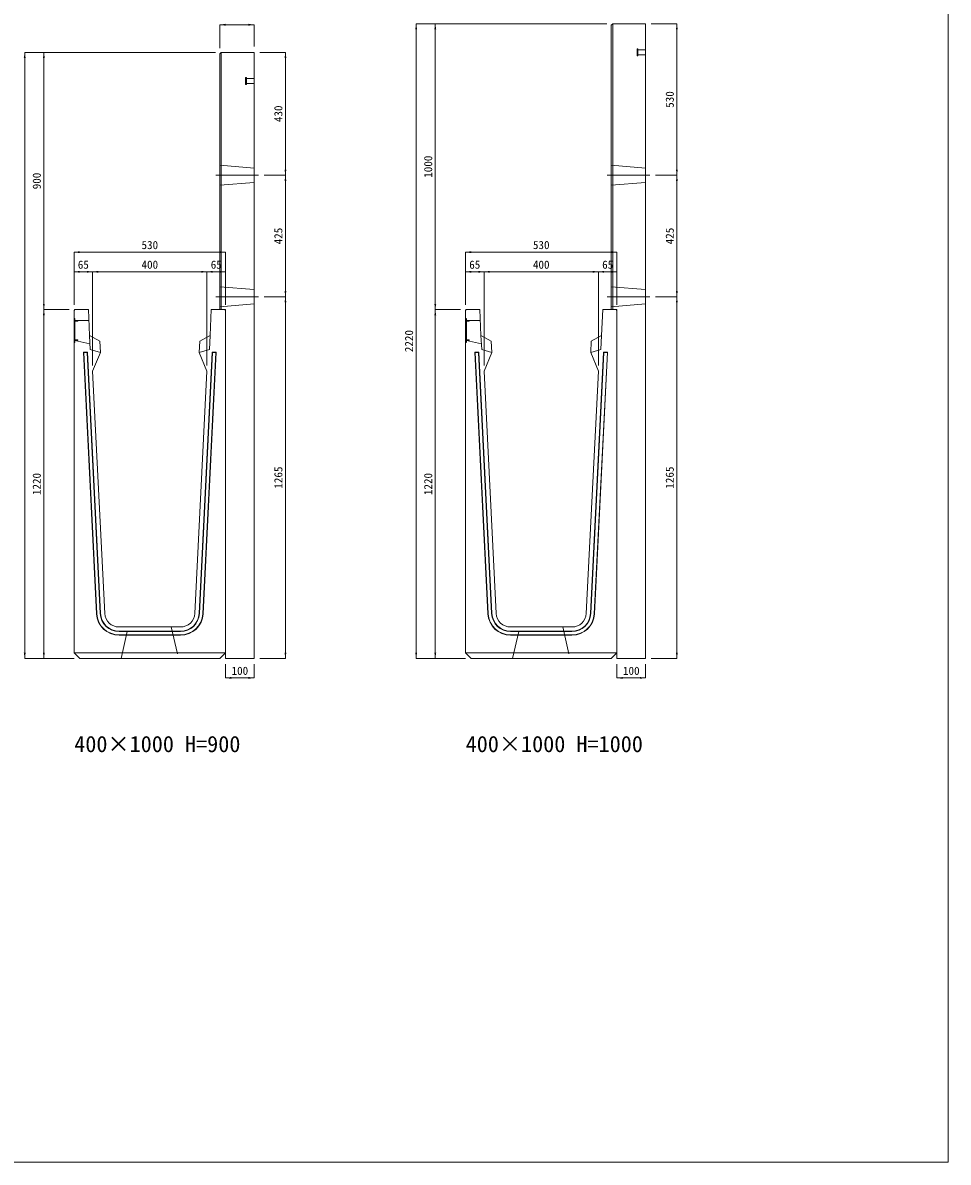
# Model space of a CAD drawing. Units: millimetres at full size. Extents: x -7442 to 51876, y 9625 to 40052.
# Drawn here: x 30308 to 33544, y 12454 to 16439 of the extents above; entities that cross this region are included whole.
import ezdxf
from ezdxf.enums import TextEntityAlignment as Align

# ---------------------------------------------------------------- set-up
doc = ezdxf.new("R2010")
doc.units = ezdxf.units.MM
doc.header["$LTSCALE"] = 16
for name, pattern in [('DASHED', [7.5, 6, -1.5]), ('USER1', [13.5, 7.5, -6]), ('USER2', [285.75, 190.5, -31.75, 31.75, -31.75])]:
    doc.linetypes.add(name, pattern=pattern)
doc.layers.add('0_2', color=7, linetype='Continuous')
for name, color, linetype, lineweight in [('HOLE', 7, 'DASHED', 9), ('KIJUN', 5, 'Continuous', 9), ('WWAY', 5, 'Continuous', 9), ('寸法線', 7, 'Continuous', 9), ('本体', 2, 'Continuous', 13), ('補助線', 8, 'Continuous', 9), ('ｲﾝｻｰﾄ', 3, 'USER1', 9)]:
    doc.layers.add(name, color=color, linetype=linetype, lineweight=lineweight)
doc.styles.add('ＭＳ ゴシック', font='')
doc.styles.get('ＭＳ ゴシック').set_extended_font_data('MS Gothic')

# ---------------------------------------------------------------- blocks, each defined once
blk = doc.blocks.new('filled_arrow')
at = {"color": 0, "linetype": 'Continuous', "lineweight": -2}
blk.add_solid([(7.5, 1.25), (0, 0), (7.5, -1.25)], dxfattribs=at)

msp = doc.modelspace()

# ---------------------------------------------------------------- linework, layer by layer
at = {"layer": 'HOLE'}
for points in [[(30676.94, 14325.92), (30826.94, 14325.92), (30851.94, 14215.92), (30651.94, 14215.92)], [(32045.99, 14325.92), (32195.99, 14325.92), (32220.99, 14215.92), (32020.99, 14215.92)]]:
    msp.add_lwpolyline(points, close=True, dxfattribs=at)
at = {"layer": 'KIJUN'}
for p, q in [((30519.58, 15286.92), (30565.59, 14371.95)), ((30519.58, 15286.92), (30520.64, 15285.92)), ((30532.65, 15285.92), (30533.6, 15286.92)), ((30983.24, 15285.92), (30937.29, 14372)), ((30971.23, 15285.92), (30970.28, 15286.92)), ((30984.29, 15286.92), (30983.24, 15285.92)), ((31888.64, 15286.92), (31934.64, 14371.95)), ((31888.64, 15286.92), (31889.69, 15285.92)), ((31901.7, 15285.92), (31902.65, 15286.92)), ((32352.3, 15285.92), (32306.34, 14372)), ((32340.28, 15285.92), (32339.33, 15286.92)), ((32353.35, 15286.92), (32352.3, 15285.92)), ((30859.39, 14310.92), (30644.49, 14310.92)), ((30644.49, 14309.92), (30859.39, 14309.92)), ((32228.44, 14310.92), (32013.54, 14310.92)), ((32013.54, 14309.92), (32228.44, 14309.92)), ((30859.39, 14297.92), (30644.49, 14297.92)), ((30644.49, 14296.92), (30859.39, 14296.92)), ((32228.44, 14297.92), (32013.54, 14297.92)), ((32013.54, 14296.92), (32228.44, 14296.92))]:
    msp.add_line(p, q, dxfattribs=at)
at = {"layer": 'KIJUN', "color": 7, "lineweight": 13}
for p, q in [((30644.49, 14325.92), (30859.39, 14325.92)), ((32013.54, 14325.92), (32228.44, 14325.92))]:
    msp.add_line(p, q, dxfattribs=at)
at = {"layer": 'KIJUN', "color": 7}
for p, q in [((30486.94, 14235.92), (31016.94, 14235.92)), ((31855.99, 14235.92), (32385.99, 14235.92))]:
    msp.add_line(p, q, dxfattribs=at)
at = {"layer": 'KIJUN', "color": 7, "lineweight": 13}
for points in [[(30966.94, 15435.92), (31013.94, 15435.92), (31016.94, 15432.92), (31016.94, 14235.92), (30996.94, 14215.92), (30506.94, 14215.92), (30486.94, 14235.92), (30486.94, 15432.92), (30489.94, 15435.92), (30536.94, 15435.92), (30540.94, 15345.92), (30576.94, 15325.92), (30578.94, 15285.92), (30551.94, 15220.92), (30594.55, 14373.41)], [(30909.33, 14373.41), (30951.94, 15220.92), (30924.94, 15285.92), (30926.94, 15325.92), (30962.94, 15345.92), (30966.94, 15435.92)], [(32335.99, 15435.92), (32382.99, 15435.92), (32385.99, 15432.92), (32385.99, 14235.92), (32365.99, 14215.92), (31875.99, 14215.92), (31855.99, 14235.92), (31855.99, 15432.92), (31858.99, 15435.92), (31905.99, 15435.92), (31909.99, 15345.92), (31945.99, 15325.92), (31947.99, 15285.92), (31920.99, 15220.92), (31963.6, 14373.41)], [(32278.38, 14373.41), (32320.99, 15220.92), (32293.99, 15285.92), (32295.99, 15325.92), (32331.99, 15345.92), (32335.99, 15435.92)]]:
    msp.add_lwpolyline(points, dxfattribs=at)
at = {"layer": 'KIJUN', "color": 7, "linetype": 'DASHED', "lineweight": 13}
for points in [[(30578.94, 15285.92), (30543.61, 15295.92), (30540.94, 15345.92)], [(30924.94, 15285.92), (30960.27, 15295.92), (30962.94, 15345.92)], [(31947.99, 15285.92), (31912.66, 15295.92), (31909.99, 15345.92)], [(32293.99, 15285.92), (32329.32, 15295.92), (32331.99, 15345.92)]]:
    msp.add_lwpolyline(points, dxfattribs=at)
at = {"layer": 'KIJUN'}
for points in [[(30579.57, 14372.66), (30533.6, 15286.92), (30519.58, 15286.92)], [(30566.59, 14372), (30520.64, 15285.92), (30532.65, 15285.92), (30578.57, 14372.61)], [(30938.29, 14371.95), (30984.29, 15286.92), (30970.28, 15286.92), (30924.31, 14372.66)], [(30925.31, 14372.61), (30971.23, 15285.92), (30983.24, 15285.92)], [(31948.62, 14372.66), (31902.65, 15286.92), (31888.64, 15286.92)], [(31935.64, 14372), (31889.69, 15285.92), (31901.7, 15285.92), (31947.62, 14372.61)], [(32307.34, 14371.95), (32353.35, 15286.92), (32339.33, 15286.92), (32293.36, 14372.66)], [(32294.36, 14372.61), (32340.28, 15285.92), (32352.3, 15285.92)]]:
    msp.add_lwpolyline(points, dxfattribs=at)
for centre, radius, start, end in [((30644.49, 14375.92), 79, 182.87837, 270), ((30644.49, 14375.92), 78, 182.87837, 270), ((30644.49, 14375.92), 66, 182.87837, 270), ((30644.49, 14375.92), 65, 182.87837, 270), ((30859.39, 14375.92), 65, 270, 357.12163), ((30859.39, 14375.92), 66, 270, 357.12163), ((30859.39, 14375.92), 78, 270, 357.12163), ((30859.39, 14375.92), 79, 270, 357.12163), ((32013.54, 14375.92), 79, 182.87837, 270), ((32013.54, 14375.92), 78, 182.87837, 270), ((32013.54, 14375.92), 66, 182.87837, 270), ((32013.54, 14375.92), 65, 182.87837, 270), ((32228.44, 14375.92), 65, 270, 357.12163), ((32228.44, 14375.92), 66, 270, 357.12163), ((32228.44, 14375.92), 78, 270, 357.12163), ((32228.44, 14375.92), 79, 270, 357.12163)]:
    msp.add_arc(centre, radius, start, end, dxfattribs=at)
at = {"layer": 'KIJUN', "color": 7, "lineweight": 13}
for centre, start, end in [((30644.49, 14375.92), 182.87837, 270), ((30859.39, 14375.92), 270, 357.12163), ((32013.54, 14375.92), 182.87837, 270), ((32228.44, 14375.92), 270, 357.12163)]:
    msp.add_arc(centre, 50, start, end, dxfattribs=at)
at = {"layer": 'WWAY', "color": 7, "linetype": 'DASHED', "lineweight": 13}
for points in [[(30486.94, 15405.92), (30490.14, 15403.92), (30490.14, 15321.92), (30486.94, 15319.92)], [(30538.63, 15397.92), (30490.14, 15397.92), (30490.14, 15403.92), (30486.94, 15405.92)], [(31855.99, 15405.92), (31859.19, 15403.92), (31859.19, 15321.92), (31855.99, 15319.92)], [(31907.68, 15397.92), (31859.19, 15397.92), (31859.19, 15403.92), (31855.99, 15405.92)], [(30486.94, 15319.92), (30490.14, 15321.92), (30490.14, 15327.92), (30542.54, 15315.92)], [(31855.99, 15319.92), (31859.19, 15321.92), (31859.19, 15327.92), (31911.59, 15315.92)]]:
    msp.add_lwpolyline(points, dxfattribs=at)
at = {"layer": 'WWAY'}
for points in [[(30488.14, 15402.92), (30490.14, 15402.92), (30490.14, 15322.92), (30488.14, 15322.92)], [(30490.14, 15397.92), (30500.14, 15397.92), (30500.14, 15395.92), (30490.14, 15395.92)], [(31857.19, 15402.92), (31859.19, 15402.92), (31859.19, 15322.92), (31857.19, 15322.92)], [(31859.19, 15397.92), (31869.19, 15397.92), (31869.19, 15395.92), (31859.19, 15395.92)], [(30490.14, 15329.92), (30500.14, 15329.92), (30500.14, 15327.92), (30490.14, 15327.92)], [(31859.19, 15329.92), (31869.19, 15329.92), (31869.19, 15327.92), (31859.19, 15327.92)]]:
    msp.add_lwpolyline(points, close=True, dxfattribs=at)
at = {"layer": '寸法線'}
for p, q in [((30996.94, 16432.36), (31116.94, 16432.36)), ((30996.94, 16350.92), (30996.94, 16432.36)), ((31116.94, 16355.92), (31116.94, 16432.36)), ((31683.52, 14215.92), (31683.52, 16435.92)), ((32350.99, 16435.92), (31683.52, 16435.92)), ((31750.41, 15435.92), (31750.41, 16435.92)), ((32350.99, 16435.92), (31750.41, 16435.92)), ((32505.99, 16435.92), (32595.42, 16435.92)), ((32595.42, 15905.92), (32595.42, 16435.92)), ((30314.47, 14215.92), (30314.47, 16335.92)), ((30981.94, 16335.92), (30314.47, 16335.92)), ((30381.36, 15435.92), (30381.36, 16335.92)), ((30981.94, 16335.92), (30381.36, 16335.92)), ((31136.94, 16335.92), (31226.37, 16335.92)), ((31226.37, 15905.92), (31226.37, 16335.92)), ((31151.88, 15905.92), (31226.37, 15905.92)), ((31151.88, 15905.92), (31226.37, 15905.92)), ((31226.37, 15480.92), (31226.37, 15905.92)), ((32520.93, 15905.92), (32595.42, 15905.92)), ((32520.93, 15905.92), (32595.42, 15905.92)), ((32595.42, 15480.92), (32595.42, 15905.92)), ((30486.94, 15636.93), (31016.94, 15636.93)), ((30486.94, 15452.92), (30486.94, 15636.93)), ((31016.94, 15452.92), (31016.94, 15636.93)), ((31855.99, 15636.93), (32385.99, 15636.93)), ((31855.99, 15452.92), (31855.99, 15636.93)), ((32385.99, 15452.92), (32385.99, 15636.93)), ((30486.94, 15568.25), (30551.94, 15568.25)), ((30486.94, 15452.92), (30486.94, 15568.25)), ((30551.94, 15568.25), (30951.94, 15568.25)), ((30551.94, 15240.92), (30551.94, 15568.25)), ((30551.94, 15240.92), (30551.94, 15568.25)), ((30951.94, 15240.92), (30951.94, 15568.25)), ((30951.94, 15568.25), (31016.94, 15568.25)), ((30951.94, 15240.92), (30951.94, 15568.25)), ((31016.94, 15452.92), (31016.94, 15568.25)), ((31855.99, 15568.25), (31920.99, 15568.25)), ((31855.99, 15452.92), (31855.99, 15568.25)), ((31920.99, 15568.25), (32320.99, 15568.25)), ((31920.99, 15240.92), (31920.99, 15568.25)), ((31920.99, 15240.92), (31920.99, 15568.25)), ((32320.99, 15240.92), (32320.99, 15568.25)), ((32320.99, 15568.25), (32385.99, 15568.25)), ((32320.99, 15240.92), (32320.99, 15568.25)), ((32385.99, 15452.92), (32385.99, 15568.25)), ((31151.88, 15480.92), (31226.37, 15480.92)), ((31151.88, 15480.92), (31226.37, 15480.92)), ((31226.37, 14215.92), (31226.37, 15480.92)), ((32520.93, 15480.92), (32595.42, 15480.92)), ((32520.93, 15480.92), (32595.42, 15480.92)), ((32595.42, 14215.92), (32595.42, 15480.92)), ((30381.36, 14215.92), (30381.36, 15435.92)), ((30469.94, 15435.92), (30381.36, 15435.92)), ((30469.94, 15435.92), (30381.36, 15435.92)), ((31750.41, 14215.92), (31750.41, 15435.92)), ((31838.99, 15435.92), (31750.41, 15435.92)), ((31838.99, 15435.92), (31750.41, 15435.92)), ((30486.94, 14215.92), (30314.47, 14215.92)), ((30486.94, 14215.92), (30381.36, 14215.92)), ((31016.94, 14195.92), (31016.94, 14147.66)), ((31116.94, 14195.92), (31116.94, 14147.66)), ((31136.94, 14215.92), (31226.37, 14215.92)), ((31855.99, 14215.92), (31683.52, 14215.92)), ((31855.99, 14215.92), (31750.41, 14215.92)), ((32385.99, 14195.92), (32385.99, 14147.66)), ((32485.99, 14195.92), (32485.99, 14147.66)), ((32505.99, 14215.92), (32595.42, 14215.92)), ((31016.94, 14147.66), (31116.94, 14147.66)), ((32385.99, 14147.66), (32485.99, 14147.66))]:
    msp.add_line(p, q, dxfattribs=at)
at = {"layer": '寸法線', "linetype": 'USER2'}
for p, q in [((31131.88, 15905.92), (30982.61, 15905.92)), ((32500.93, 15905.92), (32351.66, 15905.92)), ((31131.88, 15480.92), (30982.61, 15480.92)), ((32500.93, 15480.92), (32351.66, 15480.92))]:
    msp.add_line(p, q, dxfattribs=at)
at = {"layer": '本体', "color": 4, "lineweight": 5}
for p, q in [((32370.99, 16435.92), (32370.99, 15435.92)), ((31001.94, 16335.92), (31001.94, 15435.92))]:
    msp.add_line(p, q, dxfattribs=at)
at = {"layer": '本体', "linetype": 'USER1', "lineweight": 9}
for p, q in [((30996.94, 15940.92), (31116.94, 15930.92)), ((32365.99, 15940.92), (32485.99, 15930.92)), ((30996.94, 15870.92), (31116.94, 15880.92)), ((32365.99, 15870.92), (32485.99, 15880.92)), ((30996.94, 15515.92), (31116.94, 15505.92)), ((32365.99, 15515.92), (32485.99, 15505.92)), ((30996.94, 15445.92), (31116.94, 15455.92)), ((32365.99, 15445.92), (32485.99, 15455.92))]:
    msp.add_line(p, q, dxfattribs=at)
at = {"layer": '本体'}
for points in [[(32365.99, 16430.92), (32370.99, 16435.92), (32485.99, 16435.92), (32485.99, 14215.92), (32385.99, 14215.92), (32385.99, 15435.92), (32365.99, 15435.92)], [(30996.94, 16330.92), (31001.94, 16335.92), (31116.94, 16335.92), (31116.94, 14215.92), (31016.94, 14215.92), (31016.94, 15435.92), (30996.94, 15435.92)]]:
    msp.add_lwpolyline(points, close=True, dxfattribs=at)
at = {"layer": '補助線', "color": 1, "lineweight": 13}
msp.add_lwpolyline([(20169.95, 20367.8), (33544.47, 20367.8), (33544.47, 12453.64), (20169.95, 12453.64)], close=True, dxfattribs=at)
at = {"layer": 'ｲﾝｻｰﾄ'}
for p, q in [((32455.99, 16348.42), (32455.99, 16323.42)), ((32458.99, 16348.42), (32455.99, 16348.42)), ((32458.99, 16348.42), (32458.99, 16323.42)), ((32485.99, 16344.42), (32458.99, 16344.42)), ((32485.99, 16344.42), (32485.99, 16327.42)), ((32458.99, 16323.42), (32455.99, 16323.42)), ((32485.99, 16327.42), (32458.99, 16327.42)), ((31086.94, 16248.42), (31086.94, 16223.42)), ((31089.94, 16248.42), (31086.94, 16248.42)), ((31089.94, 16223.42), (31086.94, 16223.42)), ((31089.94, 16248.42), (31089.94, 16223.42)), ((31116.94, 16244.42), (31089.94, 16244.42)), ((31116.94, 16227.42), (31089.94, 16227.42)), ((31116.94, 16244.42), (31116.94, 16227.42))]:
    msp.add_line(p, q, dxfattribs=at)

# ---------------------------------------------------------------- block references
at = {"layer": '寸法線', "xscale": 2.67, "yscale": 2.67}
for p in [(30996.94, 16432.36), (30486.94, 15636.93), (31855.99, 15636.93), (30486.94, 15568.25), (30551.94, 15568.25), (30951.94, 15568.25), (31855.99, 15568.25), (31920.99, 15568.25), (32320.99, 15568.25), (31016.94, 14147.66), (32385.99, 14147.66)]:
    msp.add_blockref('filled_arrow', p, dxfattribs=at)
for p, rotation in [((31116.94, 16432.36), 180), ((31683.52, 16435.92), 270), ((31750.41, 16435.92), 270), ((32595.42, 16435.92), 270), ((30314.47, 16335.92), 270), ((30381.36, 16335.92), 270), ((31226.37, 16335.92), 270), ((31226.37, 15905.92), 90), ((31226.37, 15905.92), 270), ((32595.42, 15905.92), 90), ((32595.42, 15905.92), 270), ((31016.94, 15636.93), 180), ((32385.99, 15636.93), 180), ((30551.94, 15568.25), 180), ((30951.94, 15568.25), 180), ((31016.94, 15568.25), 180), ((31920.99, 15568.25), 180), ((32320.99, 15568.25), 180), ((32385.99, 15568.25), 180), ((31226.37, 15480.92), 90), ((31226.37, 15480.92), 270), ((32595.42, 15480.92), 90), ((32595.42, 15480.92), 270), ((30381.36, 15435.92), 90), ((30381.36, 15435.92), 270), ((31750.41, 15435.92), 90), ((31750.41, 15435.92), 270), ((30314.47, 14215.92), 90), ((30381.36, 14215.92), 90), ((31226.37, 14215.92), 90), ((31683.52, 14215.92), 90), ((31750.41, 14215.92), 90), ((32595.42, 14215.92), 90), ((31116.94, 14147.66), 180), ((32485.99, 14147.66), 180)]:
    msp.add_blockref('filled_arrow', p, dxfattribs=dict(at, rotation=rotation))

# ---------------------------------------------------------------- texts
at = {"layer": '0_2', "style": 'ＭＳ ゴシック'}
for s, p in [('400×1000 H=900', (30487.56, 13870.9)), ('400×1000 H=1000', (31856.62, 13870.9))]:
    msp.add_text(s, height=56.96, dxfattribs=at).set_placement(p, align=Align.BOTTOM_LEFT)
at = {"layer": '寸法線', "style": 'ＭＳ ゴシック'}
for s, p in [('530', (32570.42, 16170.92)), ('430', (31201.37, 16120.92)), ('1000', (31725.41, 15935.92)), ('900', (30356.36, 15885.92)), ('425', (31201.37, 15693.42)), ('425', (32570.42, 15693.42)), ('2220', (31658.52, 15325.92)), ('1265', (31201.37, 14848.42)), ('1265', (32570.42, 14848.42)), ('1220', (30356.36, 14825.92)), ('1220', (31725.41, 14825.92))]:
    msp.add_text(s, height=28.48, rotation=90, dxfattribs=at).set_placement(p, align=Align.MIDDLE_CENTER)
for s, p in [('530', (30751.94, 15661.93)), ('530', (32120.99, 15661.93)), ('65', (30519.44, 15593.25)), ('400', (30751.94, 15593.25)), ('65', (30984.44, 15593.25)), ('65', (31888.49, 15593.25)), ('400', (32120.99, 15593.25)), ('65', (32353.49, 15593.25)), ('100', (31066.94, 14172.66)), ('100', (32435.99, 14172.66))]:
    msp.add_text(s, height=28.48, dxfattribs=at).set_placement(p, align=Align.MIDDLE_CENTER)

doc.saveas('drawing.dxf')
